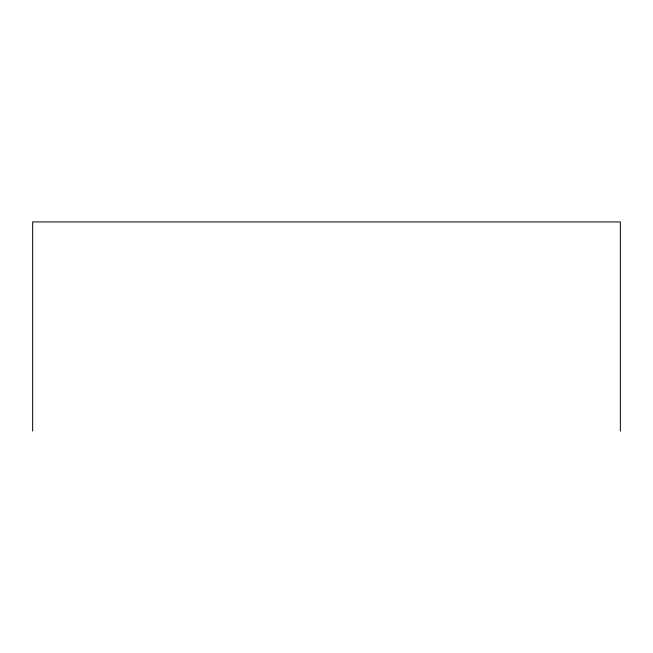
<?xml version="1.0" encoding="UTF-8"?>
<svg xmlns="http://www.w3.org/2000/svg" width="653" height="653" viewBox="0 0 653 653"><rect width="100%" height="100%" fill="white"/><g stroke="black" fill="none" stroke-linecap="round" stroke-linejoin="round"><path stroke-width="0.98" d="M620.35 431.07L620.35 221.93L32.65 221.93L32.65 431.07"/></g></svg>
